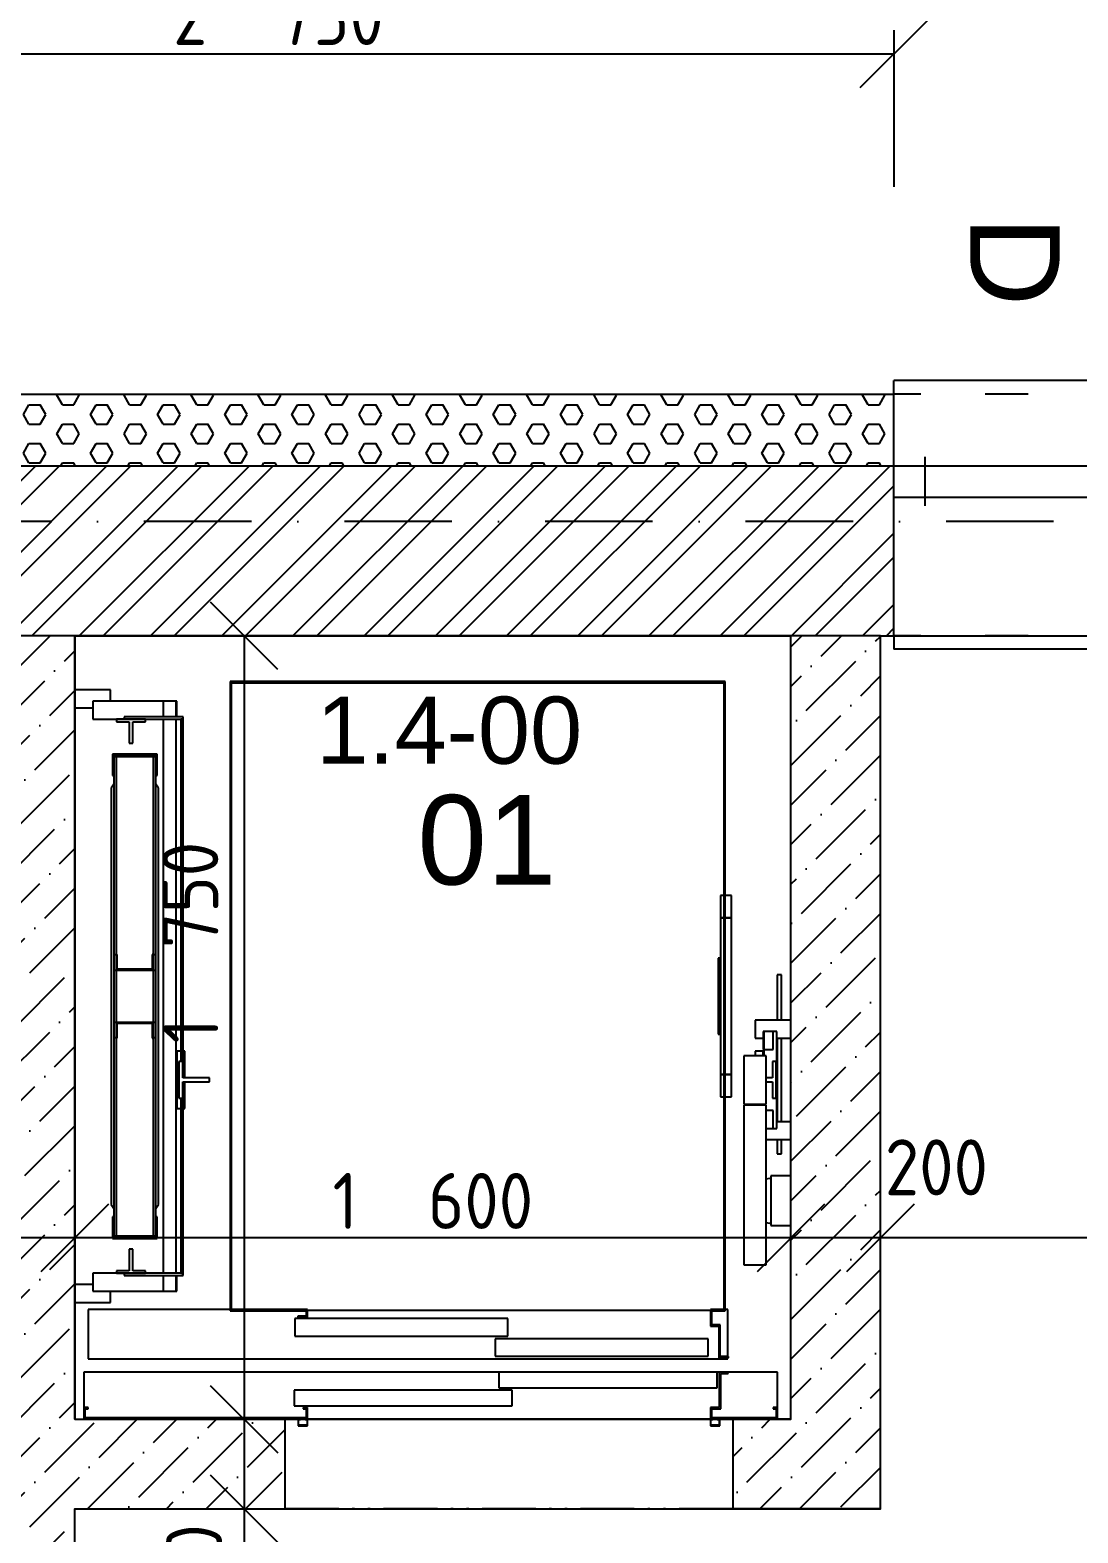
# Model space of a CAD drawing. Extents: x 4511820 to 5180432, y -1526536 to -944957.
# Drawn here: x 5132102 to 5134444, y -1288329 to -1284972 of the extents above; entities that cross this region are included whole.
import ezdxf

# ---------------------------------------------------------------- set-up
doc = ezdxf.new("R2010")
doc.units = 0
doc.header["$MEASUREMENT"] = 0
for name, pattern in [('ACAD_ISO03W100', [30, 12, -18]), ('ACAD_ISO12W100', [22, 12, -3, 0.5, -3, 0.5, -3]), ('BODKOCIARKOVANA_3', [5.6, 3, -1.3, 0, -1.3])]:
    doc.linetypes.add(name, pattern=pattern)
doc.layers.get('0').update_dxf_attribs({"linetype": 'CONTINUOUS'})
doc.layers.get('Defpoints').update_dxf_attribs({"color": 61, "linetype": 'CONTINUOUS'})
for name, color, linetype in [('KÓTY', 4, 'CONTINUOUS'), ('MÚRY', 1, 'CONTINUOUS'), ('OKNÁ', 143, 'CONTINUOUS'), ('osi', 253, 'CONTINUOUS'), ('Plochy', 41, 'CONTINUOUS'), ('POPIS', 7, 'CONTINUOUS'), ('POZEMOK', 7, 'CONTINUOUS'), ('TENKÁ', 7, 'CONTINUOUS'), ('ŠRAFY', 82, 'CONTINUOUS')]:
    doc.layers.add(name, color=color, linetype=linetype)
doc.styles.add('ARIAL', font='arial.ttf')
doc.styles.add('styl1', font='arial.ttf')
doc.styles.add('STYLE1', font='isocp.shx')
doc.dimstyles.new('STANDARD-50', dxfattribs={"dimtxt": 125, "dimasz": 150, "dimexe": 10, "dimexo": 200, "dimgap": 20, "dimtad": 1, "dimdsep": 46, "dimlunit": 6, "dimtxsty": 'STYLE1', "dimblk1": 'OBLIQUE', "dimblk2": 'OBLIQUE', "dimsah": 1, "dimcen": 2.5, "dimse1": 1, "dimse2": 1, "dimadec": 0, "dimazin": 0, "dimtfac": 1, "dimtmove": 1, "dimatfit": 3, "dimldrblk": 'OBLIQUE', "dimfxl": 1, "dimtolj": 1, "dimtzin": 0, "dimarcsym": 0})
pattern_1 = [(45, (630991.81, 171484.67), (33.1456304, 121.533978), [156.25, -31.25, 0, -31.25])]

# ---------------------------------------------------------------- blocks, each defined once
blk = doc.blocks.new('_OBLIQUE')
at = {"color": 0, "linetype": 'ByBlock'}
blk.add_line((-0.5, -0.5), (0.5, 0.5), dxfattribs=at)
blk = doc.blocks.new('*D24589')
at = {"layer": 'Defpoints', "color": 0}
for p in [(5156282.5, -1283975.5), (5095887.5, -1285945.2), (5156282.5, -1285945.2)]:
    blk.add_point(p, dxfattribs=at)
at = {"layer": 'KÓTY', "color": 0, "lineweight": -2}
blk.add_line((5095887.5, -1283975.5), (5156282.5, -1283975.5), dxfattribs=at)
at = {"layer": 'KÓTY', "color": 0, "linetype": 'ByBlock', "lineweight": -2, "xscale": 150, "yscale": 150, "zscale": 150, "rotation": 180}
blk.add_blockref('_OBLIQUE', (5095887.5, -1283975.5), dxfattribs=at)
at = {"layer": 'KÓTY', "color": 0, "linetype": 'ByBlock', "lineweight": -2, "xscale": 150, "yscale": 150, "zscale": 150}
blk.add_blockref('_OBLIQUE', (5156282.5, -1283975.5), dxfattribs=at)
at = {"layer": 'KÓTY', "color": 0, "insert": (5126085, -1283893), "char_height": 125, "attachment_point": 5, "style": 'STYLE1'}
blk.add_mtext('\\A1;60ﾠ395', dxfattribs=at)
blk = doc.blocks.new('*D24597')
at = {"layer": 'Defpoints', "color": 0}
for p in [(5136192.5, -1283625.5), (5129552.5, -1286070.2), (5136192.5, -1286070.2)]:
    blk.add_point(p, dxfattribs=at)
at = {"layer": 'KÓTY', "color": 0, "lineweight": -2}
blk.add_line((5129552.5, -1283625.5), (5136192.5, -1283625.5), dxfattribs=at)
at = {"layer": 'KÓTY', "color": 0, "linetype": 'ByBlock', "lineweight": -2, "xscale": 150, "yscale": 150, "zscale": 150, "rotation": 180}
blk.add_blockref('_OBLIQUE', (5129552.5, -1283625.5), dxfattribs=at)
at = {"layer": 'KÓTY', "color": 0, "linetype": 'ByBlock', "lineweight": -2, "xscale": 150, "yscale": 150, "zscale": 150}
blk.add_blockref('_OBLIQUE', (5136192.5, -1283625.5), dxfattribs=at)
at = {"layer": 'KÓTY', "color": 0, "insert": (5132872.5, -1283543), "char_height": 125, "attachment_point": 5, "style": 'STYLE1'}
blk.add_mtext('\\A1;6ﾠ640', dxfattribs=at)
blk = doc.blocks.new('*D24622')
at = {"layer": 'Defpoints', "color": 0}
for p in [(5134032.5, -1284675.5), (5131907.5, -1285945.2), (5134032.5, -1285945.2)]:
    blk.add_point(p, dxfattribs=at)
at = {"layer": 'KÓTY', "color": 0, "lineweight": -2}
blk.add_line((5131907.5, -1284675.5), (5134032.5, -1284675.5), dxfattribs=at)
at = {"layer": 'KÓTY', "color": 0, "linetype": 'ByBlock', "lineweight": -2, "xscale": 150, "yscale": 150, "zscale": 150, "rotation": 180}
blk.add_blockref('_OBLIQUE', (5131907.5, -1284675.5), dxfattribs=at)
at = {"layer": 'KÓTY', "color": 0, "linetype": 'ByBlock', "lineweight": -2, "xscale": 150, "yscale": 150, "zscale": 150}
blk.add_blockref('_OBLIQUE', (5134032.5, -1284675.5), dxfattribs=at)
at = {"layer": 'KÓTY', "color": 0, "insert": (5132970, -1284593), "char_height": 125, "attachment_point": 5, "style": 'STYLE1'}
blk.add_mtext('\\A1;2ﾠ125', dxfattribs=at)
blk = doc.blocks.new('*D24623')
at = {"layer": 'Defpoints', "color": 0}
for p in [(5135532.5, -1284675.5), (5134032.5, -1285945.2), (5135532.5, -1285945.2)]:
    blk.add_point(p, dxfattribs=at)
at = {"layer": 'KÓTY', "color": 0, "lineweight": -2}
blk.add_line((5134032.5, -1284675.5), (5135532.5, -1284675.5), dxfattribs=at)
at = {"layer": 'KÓTY', "color": 0, "linetype": 'ByBlock', "lineweight": -2, "xscale": 150, "yscale": 150, "zscale": 150, "rotation": 180}
blk.add_blockref('_OBLIQUE', (5134032.5, -1284675.5), dxfattribs=at)
at = {"layer": 'KÓTY', "color": 0, "linetype": 'ByBlock', "lineweight": -2, "xscale": 150, "yscale": 150, "zscale": 150}
blk.add_blockref('_OBLIQUE', (5135532.5, -1284675.5), dxfattribs=at)
at = {"layer": 'KÓTY', "color": 0, "insert": (5134782.5, -1284593), "char_height": 125, "attachment_point": 5, "style": 'STYLE1'}
blk.add_mtext('\\A1;1ﾠ500', dxfattribs=at)
blk = doc.blocks.new('*D24638')
at = {"layer": 'Defpoints', "color": 0}
for p in [(5156282.5, -1284325.5), (5122812.5, -1285785.2), (5156282.5, -1285945.2)]:
    blk.add_point(p, dxfattribs=at)
at = {"layer": 'KÓTY', "color": 0, "lineweight": -2}
blk.add_line((5122812.5, -1284325.5), (5156282.5, -1284325.5), dxfattribs=at)
at = {"layer": 'KÓTY', "color": 0, "linetype": 'ByBlock', "lineweight": -2, "xscale": 150, "yscale": 150, "zscale": 150, "rotation": 180}
blk.add_blockref('_OBLIQUE', (5122812.5, -1284325.5), dxfattribs=at)
at = {"layer": 'KÓTY', "color": 0, "linetype": 'ByBlock', "lineweight": -2, "xscale": 150, "yscale": 150, "zscale": 150}
blk.add_blockref('_OBLIQUE', (5156282.5, -1284325.5), dxfattribs=at)
at = {"layer": 'KÓTY', "color": 0, "insert": (5139547.5, -1284243), "char_height": 125, "attachment_point": 5, "style": 'STYLE1'}
blk.add_mtext('\\A1;33ﾠ470', dxfattribs=at)
blk = doc.blocks.new('*D24706')
at = {"layer": 'Defpoints', "color": 0}
for p in [(5129702.5, -1283275.5), (5129702.5, -1286325.2), (5136042.5, -1286325.2)]:
    blk.add_point(p, dxfattribs=at)
at = {"layer": 'KÓTY', "color": 0, "lineweight": -2}
blk.add_line((5136042.5, -1283275.5), (5129702.5, -1283275.5), dxfattribs=at)
at = {"layer": 'KÓTY', "color": 0, "linetype": 'ByBlock', "lineweight": -2, "xscale": 150, "yscale": 150, "zscale": 150, "rotation": 180}
blk.add_blockref('_OBLIQUE', (5129702.5, -1283275.5), dxfattribs=at)
at = {"layer": 'KÓTY', "color": 0, "linetype": 'ByBlock', "lineweight": -2, "xscale": 150, "yscale": 150, "zscale": 150}
blk.add_blockref('_OBLIQUE', (5136042.5, -1283275.5), dxfattribs=at)
at = {"layer": 'KÓTY', "color": 0, "insert": (5132872.5, -1283193), "char_height": 125, "attachment_point": 5, "style": 'STYLE1'}
blk.add_mtext('\\A1;6ﾠ340', dxfattribs=at)
blk = doc.blocks.new('*D24829')
at = {"layer": 'Defpoints', "color": 0}
for p in [(5134032.5, -1285025.5), (5131282.5, -1285785.2), (5134032.5, -1285785.2)]:
    blk.add_point(p, dxfattribs=at)
at = {"layer": 'KÓTY', "color": 0, "lineweight": -2}
blk.add_line((5131282.5, -1285025.5), (5134032.5, -1285025.5), dxfattribs=at)
at = {"layer": 'KÓTY', "color": 0, "linetype": 'ByBlock', "lineweight": -2, "xscale": 150, "yscale": 150, "zscale": 150, "rotation": 180}
blk.add_blockref('_OBLIQUE', (5131282.5, -1285025.5), dxfattribs=at)
at = {"layer": 'KÓTY', "color": 0, "linetype": 'ByBlock', "lineweight": -2, "xscale": 150, "yscale": 150, "zscale": 150}
blk.add_blockref('_OBLIQUE', (5134032.5, -1285025.5), dxfattribs=at)
at = {"layer": 'KÓTY', "color": 0, "insert": (5132657.5, -1284943), "char_height": 125, "attachment_point": 5, "style": 'STYLE1'}
blk.add_mtext('\\A1;2ﾠ750', dxfattribs=at)
blk = doc.blocks.new('*D24848')
at = {"layer": 'Defpoints', "color": 0}
for p in [(5134002.5, -1286090.7), (5136042.5, -1286090.7), (5134002.5, -1287670)]:
    blk.add_point(p, dxfattribs=at)
at = {"layer": 'KÓTY', "color": 0, "lineweight": -2}
blk.add_line((5136042.5, -1287670), (5134002.5, -1287670), dxfattribs=at)
at = {"layer": 'KÓTY', "color": 0, "linetype": 'ByBlock', "lineweight": -2, "xscale": 150, "yscale": 150, "zscale": 150, "rotation": 180}
blk.add_blockref('_OBLIQUE', (5134002.5, -1287670), dxfattribs=at)
at = {"layer": 'KÓTY', "color": 0, "linetype": 'ByBlock', "lineweight": -2, "xscale": 150, "yscale": 150, "zscale": 150}
blk.add_blockref('_OBLIQUE', (5136042.5, -1287670), dxfattribs=at)
at = {"layer": 'KÓTY', "color": 0, "insert": (5134831.5, -1287564), "char_height": 125, "attachment_point": 5, "style": 'STYLE1'}
blk.add_mtext('\\A1;2ﾠ040', dxfattribs=at)
blk = doc.blocks.new('*D24849')
at = {"layer": 'Defpoints', "color": 0}
for p in [(5133802.5, -1286090.7), (5134002.5, -1286090.7), (5133802.5, -1287670)]:
    blk.add_point(p, dxfattribs=at)
at = {"layer": 'KÓTY', "color": 0, "lineweight": -2}
blk.add_line((5134002.5, -1287670), (5133802.5, -1287670), dxfattribs=at)
at = {"layer": 'KÓTY', "color": 0, "linetype": 'ByBlock', "lineweight": -2, "xscale": 150, "yscale": 150, "zscale": 150, "rotation": 180}
blk.add_blockref('_OBLIQUE', (5133802.5, -1287670), dxfattribs=at)
at = {"layer": 'KÓTY', "color": 0, "linetype": 'ByBlock', "lineweight": -2, "xscale": 150, "yscale": 150, "zscale": 150}
blk.add_blockref('_OBLIQUE', (5134002.5, -1287670), dxfattribs=at)
at = {"layer": 'KÓTY', "color": 0, "insert": (5134127.5, -1287512.5), "char_height": 125, "attachment_point": 5, "style": 'STYLE1'}
blk.add_mtext('\\A1;200', dxfattribs=at)
blk = doc.blocks.new('*D24850')
at = {"layer": 'Defpoints', "color": 0}
for p in [(5132202.5, -1286090.7), (5133802.5, -1286090.7), (5132202.5, -1287670)]:
    blk.add_point(p, dxfattribs=at)
at = {"layer": 'KÓTY', "color": 0, "lineweight": -2}
blk.add_line((5133802.5, -1287670), (5132202.5, -1287670), dxfattribs=at)
at = {"layer": 'KÓTY', "color": 0, "linetype": 'ByBlock', "lineweight": -2, "xscale": 150, "yscale": 150, "zscale": 150, "rotation": 180}
blk.add_blockref('_OBLIQUE', (5132202.5, -1287670), dxfattribs=at)
at = {"layer": 'KÓTY', "color": 0, "linetype": 'ByBlock', "lineweight": -2, "xscale": 150, "yscale": 150, "zscale": 150}
blk.add_blockref('_OBLIQUE', (5133802.5, -1287670), dxfattribs=at)
at = {"layer": 'KÓTY', "color": 0, "insert": (5133002.5, -1287587.5), "char_height": 125, "attachment_point": 5, "style": 'STYLE1'}
blk.add_mtext('\\A1;1ﾠ600', dxfattribs=at)
blk = doc.blocks.new('*D24851')
at = {"layer": 'Defpoints', "color": 0}
for p in [(5132002.5, -1286090.7), (5132202.5, -1286090.7), (5132002.5, -1287670)]:
    blk.add_point(p, dxfattribs=at)
at = {"layer": 'KÓTY', "color": 0, "lineweight": -2}
blk.add_line((5132202.5, -1287670), (5132002.5, -1287670), dxfattribs=at)
at = {"layer": 'KÓTY', "color": 0, "linetype": 'ByBlock', "lineweight": -2, "xscale": 150, "yscale": 150, "zscale": 150, "rotation": 180}
blk.add_blockref('_OBLIQUE', (5132002.5, -1287670), dxfattribs=at)
at = {"layer": 'KÓTY', "color": 0, "linetype": 'ByBlock', "lineweight": -2, "xscale": 150, "yscale": 150, "zscale": 150}
blk.add_blockref('_OBLIQUE', (5132202.5, -1287670), dxfattribs=at)
at = {"layer": 'KÓTY', "color": 0, "insert": (5131853, -1287554), "char_height": 125, "attachment_point": 5, "style": 'STYLE1'}
blk.add_mtext('\\A1;200', dxfattribs=at)
blk = doc.blocks.new('*D25291')
at = {"layer": 'Defpoints', "color": 0}
for p in [(5132354, -1286325.2), (5132354, -1288075.2), (5132581, -1288075.2)]:
    blk.add_point(p, dxfattribs=at)
at = {"layer": 'KÓTY', "color": 0, "lineweight": -2}
blk.add_line((5132581, -1286325.2), (5132581, -1288075.2), dxfattribs=at)
at = {"layer": 'KÓTY', "color": 0, "linetype": 'ByBlock', "lineweight": -2, "xscale": 150, "yscale": 150, "zscale": 150}
for p, rotation in [((5132581, -1286325.2), 90), ((5132581, -1288075.2), 270)]:
    blk.add_blockref('_OBLIQUE', p, dxfattribs=dict(at, rotation=rotation))
at = {"layer": 'KÓTY', "color": 0, "insert": (5132460.5, -1287010.5), "char_height": 125, "attachment_point": 5, "rotation": 90, "style": 'STYLE1'}
blk.add_mtext('\\A1;1ﾠ750', dxfattribs=at)
blk = doc.blocks.new('*D25292')
at = {"layer": 'Defpoints', "color": 0}
for p in [(5132354, -1288075.2), (5132354, -1288275.2), (5132581, -1288275.2)]:
    blk.add_point(p, dxfattribs=at)
at = {"layer": 'KÓTY', "color": 0, "lineweight": -2}
blk.add_line((5132581, -1288075.2), (5132581, -1288275.2), dxfattribs=at)
at = {"layer": 'KÓTY', "color": 0, "linetype": 'ByBlock', "lineweight": -2, "xscale": 150, "yscale": 150, "zscale": 150}
for p, rotation in [((5132581, -1288075.2), 90), ((5132581, -1288275.2), 270)]:
    blk.add_blockref('_OBLIQUE', p, dxfattribs=dict(at, rotation=rotation))
at = {"layer": 'KÓTY', "color": 0, "insert": (5132469, -1288425), "char_height": 125, "attachment_point": 5, "rotation": 90, "style": 'STYLE1'}
blk.add_mtext('\\A1;200', dxfattribs=at)
blk = doc.blocks.new('*D25298')
at = {"layer": 'Defpoints', "color": 0}
for p in [(5132354, -1288275.2), (5132354, -1289575.2), (5132581, -1289575.2)]:
    blk.add_point(p, dxfattribs=at)
at = {"layer": 'KÓTY', "color": 0, "lineweight": -2}
blk.add_line((5132581, -1288275.2), (5132581, -1289575.2), dxfattribs=at)
at = {"layer": 'KÓTY', "color": 0, "linetype": 'ByBlock', "lineweight": -2, "xscale": 150, "yscale": 150, "zscale": 150}
for p, rotation in [((5132581, -1288275.2), 90), ((5132581, -1289575.2), 270)]:
    blk.add_blockref('_OBLIQUE', p, dxfattribs=dict(at, rotation=rotation))
at = {"layer": 'KÓTY', "color": 0, "insert": (5132498.5, -1288925.2), "char_height": 125, "attachment_point": 5, "rotation": 90, "style": 'STYLE1'}
blk.add_mtext('\\A1;1ﾠ300', dxfattribs=at)
blk = doc.blocks.new('*D25610')
at = {"layer": 'Defpoints', "color": 0}
for p in [(5132202.5, -1288275.2), (5132672.5, -1288275.2), (5132672.5, -1288703.5)]:
    blk.add_point(p, dxfattribs=at)
at = {"layer": 'KÓTY', "color": 0, "lineweight": -2}
blk.add_line((5132202.5, -1288703.5), (5132672.5, -1288703.5), dxfattribs=at)
at = {"layer": 'KÓTY', "color": 0, "linetype": 'ByBlock', "lineweight": -2, "xscale": 150, "yscale": 150, "zscale": 150, "rotation": 180}
blk.add_blockref('_OBLIQUE', (5132202.5, -1288703.5), dxfattribs=at)
at = {"layer": 'KÓTY', "color": 0, "linetype": 'ByBlock', "lineweight": -2, "xscale": 150, "yscale": 150, "zscale": 150}
blk.add_blockref('_OBLIQUE', (5132672.5, -1288703.5), dxfattribs=at)
at = {"layer": 'KÓTY', "color": 0, "insert": (5132437.5, -1288621), "char_height": 125, "attachment_point": 5, "style": 'STYLE1'}
blk.add_mtext('\\A1;470', dxfattribs=at)
blk = doc.blocks.new('*D25611')
at = {"layer": 'Defpoints', "color": 0}
for p in [(5132672.5, -1288275.2), (5133672.5, -1288275.2), (5133672.5, -1288703.5)]:
    blk.add_point(p, dxfattribs=at)
at = {"layer": 'KÓTY', "color": 0, "lineweight": -2}
blk.add_line((5132672.5, -1288703.5), (5133672.5, -1288703.5), dxfattribs=at)
at = {"layer": 'KÓTY', "color": 0, "linetype": 'ByBlock', "lineweight": -2, "xscale": 150, "yscale": 150, "zscale": 150, "rotation": 180}
blk.add_blockref('_OBLIQUE', (5132672.5, -1288703.5), dxfattribs=at)
at = {"layer": 'KÓTY', "color": 0, "linetype": 'ByBlock', "lineweight": -2, "xscale": 150, "yscale": 150, "zscale": 150}
blk.add_blockref('_OBLIQUE', (5133672.5, -1288703.5), dxfattribs=at)
at = {"layer": 'KÓTY', "color": 0, "insert": (5133172.5, -1288621), "char_height": 125, "attachment_point": 5, "style": 'STYLE1'}
blk.add_mtext('\\A1;1ﾠ000', dxfattribs=at)
blk = doc.blocks.new('*D25612')
at = {"layer": 'Defpoints', "color": 0}
for p in [(5133672.5, -1288275.2), (5134002.5, -1288275.2), (5134002.5, -1288703.5)]:
    blk.add_point(p, dxfattribs=at)
at = {"layer": 'KÓTY', "color": 0, "lineweight": -2}
blk.add_line((5133672.5, -1288703.5), (5134002.5, -1288703.5), dxfattribs=at)
at = {"layer": 'KÓTY', "color": 0, "linetype": 'ByBlock', "lineweight": -2, "xscale": 150, "yscale": 150, "zscale": 150, "rotation": 180}
blk.add_blockref('_OBLIQUE', (5133672.5, -1288703.5), dxfattribs=at)
at = {"layer": 'KÓTY', "color": 0, "linetype": 'ByBlock', "lineweight": -2, "xscale": 150, "yscale": 150, "zscale": 150}
blk.add_blockref('_OBLIQUE', (5134002.5, -1288703.5), dxfattribs=at)
at = {"layer": 'KÓTY', "color": 0, "insert": (5133837.5, -1288621), "char_height": 125, "attachment_point": 5, "style": 'STYLE1'}
blk.add_mtext('\\A1;330', dxfattribs=at)

msp = doc.modelspace()

# ---------------------------------------------------------------- hatches: boundary and pattern name
at = {"layer": 'ŠRAFY'}
h = msp.add_hatch(dxfattribs=at)
h.set_pattern_fill('HEX', color=256, scale=200)
h.set_pattern_definition([(0, (9e-09, -175781), (0, 43.3012702), [25, -50]), (120, (9e-09, -175781), (-37.5, -21.6506351), [25, -50]), (60, (25, -175781), (-37.5, 21.6506351), [25, -50])])
h.paths.add_polyline_path([(5131907.5, -1285945.191), (5134032.5, -1285945.191), (5134032.5, -1285785.191), (5131907.5, -1285785.191)])
h = msp.add_hatch(dxfattribs=at)
h.set_pattern_fill('ANSI32', color=256, scale=300)
h.set_pattern_definition([(45, (115395, 30907.69), (-79.549513, 79.549513), []), (45, (115448.03, 30907.69), (-79.549513, 79.549513), [])])
h.paths.add_polyline_path([(5131907.5, -1285945.191), (5131907.5, -1286325.191), (5132002.5, -1286325.191), (5132202.5, -1286325.191), (5133802.5, -1286325.191), (5134002.5, -1286325.191), (5134032.5, -1286325.191), (5134032.5, -1285945.191)])
h = msp.add_hatch(dxfattribs=at)
h.set_pattern_fill('ANSI36', color=256, scale=500)
h.set_pattern_definition(pattern_1)
h.paths.add_polyline_path([(5132002.5, -1289385.191), (5132002.5, -1289665.191), (5132002.5, -1289700.191), (5132202.5, -1289700.191), (5132202.5, -1288275.191), (5132672.5, -1288275.191), (5132672.5, -1288075.191), (5132222.5, -1288075.191), (5132202.5, -1288075.191), (5132202.5, -1287814.191), (5132202.5, -1287774.191), (5132202.5, -1286486.191), (5132202.5, -1286446.191), (5132202.5, -1286325.191), (5132002.5, -1286325.191), (5132002.5, -1287425.191), (5132002.5, -1287705.191), (5132002.5, -1287850.752), (5132002.5, -1287881.81), (5132002.5, -1287985.191), (5132002.5, -1288265.191), (5132002.5, -1288545.191), (5132002.5, -1288825.191), (5132002.5, -1289105.191)])
h = msp.add_hatch(dxfattribs=at)
h.set_pattern_fill('ANSI36', color=256, scale=500)
h.set_pattern_definition(pattern_1)
h.paths.add_polyline_path([(5133672.5, -1288075.191), (5133672.5, -1288275.191), (5134002.5, -1288275.191), (5134002.5, -1286325.191), (5133802.5, -1286325.191), (5133802.5, -1287183.941), (5133802.5, -1287223.941), (5133802.5, -1287410.441), (5133802.5, -1287450.441), (5133802.5, -1287531.691), (5133802.5, -1287642.691), (5133802.5, -1288075.191), (5133772.5, -1288075.191)])

# ---------------------------------------------------------------- linework, layer by layer
at = {"layer": 'KÓTY', "ltscale": 0.25}
msp.add_line((5134032.5, -1284972.097), (5134032.5, -1285322.097), dxfattribs=at)
at = {"layer": 'MÚRY'}
for p, q in [((5131907.5, -1285785.191), (5134032.5, -1285785.191)), ((5131907.5, -1285785.191), (5134032.5, -1285785.191)), ((5134032.5, -1286325.191), (5134032.5, -1285785.191)), ((5132202.5, -1286325.191), (5133802.5, -1286325.191)), ((5132202.5, -1286325.191), (5133802.5, -1286325.191)), ((5132202.5, -1288075.191), (5132202.5, -1286325.191)), ((5133802.5, -1288075.191), (5133802.5, -1286325.191)), ((5133802.5, -1287183.941), (5133802.5, -1286325.191)), ((5134002.5, -1286325.191), (5134032.5, -1286325.191)), ((5134002.5, -1288275.191), (5134002.5, -1286325.191)), ((5132202.5, -1288075.191), (5132672.5, -1288075.191)), ((5132672.5, -1288275.191), (5132672.5, -1288075.191)), ((5133802.5, -1288075.191), (5133672.5, -1288075.191)), ((5133672.5, -1288075.191), (5133672.5, -1288275.191)), ((5132202.5, -1289700.191), (5132202.5, -1288275.191)), ((5132202.5, -1288275.191), (5132672.5, -1288275.191)), ((5134002.5, -1288275.191), (5133672.5, -1288275.191))]:
    msp.add_line(p, q, dxfattribs=at)
at = {"layer": 'OKNÁ', "ltscale": 0.25}
for p, q in [((5134102.5, -1286035.191), (5134102.5, -1285925.191)), ((5134102.5, -1286035.191), (5134102.5, -1285925.191)), ((5134032.5, -1285945.191), (5135532.5, -1285945.191)), ((5134032.5, -1286015.191), (5135532.5, -1286015.191))]:
    msp.add_line(p, q, dxfattribs=at)
at = {"layer": 'osi', "linetype": 'BODKOCIARKOVANA_3', "ltscale": 80}
msp.add_line((5157242.5, -1286070.191), (5093572.5, -1286070.191), dxfattribs=at)
at = {"layer": 'Plochy'}
for points in [[(5129702.5, -1291325.191), (5129702.5, -1289385.191), (5130902.5, -1289385.191), (5130902.5, -1289665.191), (5132002.5, -1289665.191), (5132002.5, -1289700.191), (5132202.5, -1289700.191), (5132202.5, -1288275.191), (5134002.5, -1288275.191), (5134002.5, -1286325.191), (5136042.5, -1286325.191), (5136042.5, -1289510.191), (5135757.5, -1289510.191), (5135757.5, -1289990.191), (5136042.5, -1289990.191), (5136042.5, -1291325.191)], [(5133802.5, -1286325.191), (5132202.5, -1286325.191), (5132202.5, -1288075.191), (5133802.5, -1288075.191)]]:
    msp.add_lwpolyline(points, close=True, dxfattribs=at)
at = {"layer": 'POZEMOK'}
for p, q in [((5132282.5, -1286446.191), (5132202.5, -1286446.191)), ((5132282.5, -1286471.191), (5132282.5, -1286446.191)), ((5132202.5, -1286486.191), (5132242.5, -1286486.191)), ((5132242.5, -1286471.191), (5132242.5, -1286511.191)), ((5132430.25, -1286471.191), (5132242.5, -1286471.191)), ((5132429.25, -1286471.191), (5132400.25, -1286471.191)), ((5132400.25, -1286471.191), (5132400.25, -1286506.191)), ((5132429.25, -1286506.191), (5132429.25, -1286471.191)), ((5132430.25, -1286506.191), (5132430.25, -1286471.191)), ((5132242.5, -1286511.191), (5132312.5, -1286511.191)), ((5132295.75, -1286511.191), (5132295.75, -1286516.991)), ((5132360.75, -1286511.191), (5132295.75, -1286511.191)), ((5132295.75, -1286516.991), (5132324.25, -1286516.991)), ((5132312.5, -1286506.191), (5132312.5, -1286511.191)), ((5132444.5, -1286506.191), (5132312.5, -1286506.191)), ((5132312.5, -1286511.191), (5132444.5, -1286511.191)), ((5132324.25, -1286516.991), (5132324.25, -1286565.191)), ((5132332.25, -1286565.191), (5132332.25, -1286516.991)), ((5132332.25, -1286516.991), (5132360.75, -1286516.991)), ((5132360.75, -1286516.991), (5132360.75, -1286511.191)), ((5132400.25, -1286511.191), (5132400.25, -1287749.191)), ((5132429.25, -1287749.191), (5132429.25, -1286511.191)), ((5132444.5, -1286511.191), (5132439.5, -1286511.191)), ((5132439.5, -1286511.191), (5132439.5, -1287276.191)), ((5132444.5, -1286511.191), (5132444.5, -1286506.191)), ((5132444.5, -1287312.691), (5132444.5, -1286511.191)), ((5132386.5, -1286589.191), (5132286.5, -1286589.191)), ((5132286.5, -1286589.191), (5132286.5, -1286637.191)), ((5132289.5, -1286592.191), (5132289.5, -1286595.191)), ((5132289.5, -1286592.191), (5132289.5, -1286595.191)), ((5132289.5, -1286592.191), (5132383.5, -1286592.191)), ((5132289.5, -1286637.191), (5132289.5, -1286592.191)), ((5132295.5, -1286595.191), (5132289.5, -1286595.191)), ((5132289.5, -1286595.191), (5132289.5, -1287037.691)), ((5132295.5, -1286595.191), (5132295.5, -1286592.191)), ((5132295.5, -1286595.191), (5132295.5, -1286592.191)), ((5132377.5, -1286595.191), (5132295.5, -1286595.191)), ((5132295.5, -1287037.691), (5132295.5, -1286595.191)), ((5132298, -1286595.191), (5132298, -1286592.191)), ((5132298, -1286592.191), (5132298, -1286595.191)), ((5132324.25, -1286565.191), (5132332.25, -1286565.191)), ((5132375, -1286595.191), (5132375, -1286592.191)), ((5132375, -1286592.191), (5132375, -1286595.191)), ((5132383.5, -1286595.191), (5132377.5, -1286595.191)), ((5132377.5, -1286595.191), (5132377.5, -1287037.691)), ((5132378, -1286595.191), (5132378, -1286592.191)), ((5132383.5, -1286592.191), (5132383.5, -1286637.191)), ((5132383.5, -1287037.691), (5132383.5, -1286595.191)), ((5132386.5, -1286637.191), (5132386.5, -1286589.191)), ((5132289.5, -1286656.191), (5132283.5, -1286665.191)), ((5132286.5, -1286637.191), (5132289.5, -1286637.191)), ((5132383.5, -1286637.191), (5132386.5, -1286637.191)), ((5132389.5, -1286665.191), (5132383.5, -1286656.191)), ((5132283.5, -1286665.191), (5132283.5, -1287595.191)), ((5132389.5, -1287595.191), (5132389.5, -1286665.191)), ((5133645, -1286905.191), (5133645, -1286955.191)), ((5133652.5, -1286905.191), (5133645, -1286905.191)), ((5133670, -1286905.191), (5133655.5, -1286905.191)), ((5133670, -1286955.191), (5133670, -1286905.191)), ((5133645, -1286955.191), (5133645, -1287305.191)), ((5133652.5, -1286955.191), (5133645, -1286955.191)), ((5133645, -1286955.191), (5133652.5, -1286955.191)), ((5133670, -1286955.191), (5133655.5, -1286955.191)), ((5133655.5, -1286955.191), (5133670, -1286955.191)), ((5133670, -1287305.191), (5133670, -1286955.191)), ((5132295.5, -1287037.691), (5132289.5, -1287037.691)), ((5132289.5, -1287037.691), (5132289.5, -1287071.691)), ((5132295.5, -1287036.691), (5132295.5, -1287071.691)), ((5132297.5, -1287036.691), (5132295.5, -1287036.691)), ((5132295.5, -1287071.691), (5132295.5, -1287037.691)), ((5132297.5, -1287069.691), (5132297.5, -1287036.691)), ((5132375.5, -1287036.691), (5132375.5, -1287069.691)), ((5132377.5, -1287036.691), (5132375.5, -1287036.691)), ((5132377.5, -1287071.691), (5132377.5, -1287036.691)), ((5132383.5, -1287037.691), (5132377.5, -1287037.691)), ((5132377.5, -1287037.691), (5132377.5, -1287071.691)), ((5132383.5, -1287071.691), (5132383.5, -1287037.691)), ((5133640, -1287045.191), (5133640, -1287055.191)), ((5133645, -1287045.191), (5133640, -1287045.191)), ((5133640, -1287055.191), (5133640, -1287205.191)), ((5133645, -1287055.191), (5133640, -1287055.191)), ((5133645, -1287055.191), (5133645, -1287045.191)), ((5133645, -1287205.191), (5133645, -1287055.191)), ((5132289.5, -1287071.691), (5132295.5, -1287071.691)), ((5132289.5, -1287071.691), (5132289.5, -1287188.691)), ((5132295.5, -1287071.691), (5132377.5, -1287071.691)), ((5132295.5, -1287188.691), (5132295.5, -1287071.691)), ((5132375.5, -1287069.691), (5132297.5, -1287069.691)), ((5132377.5, -1287071.691), (5132377.5, -1287188.691)), ((5132377.5, -1287071.691), (5132383.5, -1287071.691)), ((5132383.5, -1287188.691), (5132383.5, -1287071.691)), ((5133781.625, -1287082.191), (5133771.625, -1287082.191)), ((5133771.625, -1287082.191), (5133771.625, -1287183.941)), ((5133781.625, -1287183.941), (5133781.625, -1287082.191)), ((5132295.5, -1287188.691), (5132289.5, -1287188.691)), ((5132289.5, -1287188.691), (5132289.5, -1287222.691)), ((5132295.5, -1287222.691), (5132295.5, -1287188.691)), ((5132295.5, -1287188.691), (5132295.5, -1287223.691)), ((5132377.5, -1287188.691), (5132295.5, -1287188.691)), ((5132297.5, -1287223.691), (5132297.5, -1287190.691)), ((5132297.5, -1287190.691), (5132375.5, -1287190.691)), ((5132375.5, -1287190.691), (5132375.5, -1287223.691)), ((5132383.5, -1287188.691), (5132377.5, -1287188.691)), ((5132377.5, -1287188.691), (5132377.5, -1287222.691)), ((5132377.5, -1287223.691), (5132377.5, -1287188.691)), ((5132383.5, -1287222.691), (5132383.5, -1287188.691)), ((5133802.5, -1287183.941), (5133722.5, -1287183.941)), ((5133722.5, -1287183.941), (5133722.5, -1287223.941)), ((5132289.5, -1287222.691), (5132295.5, -1287222.691)), ((5132289.5, -1287222.691), (5132289.5, -1287665.191)), ((5132295.5, -1287665.191), (5132295.5, -1287222.691)), ((5132295.5, -1287223.691), (5132297.5, -1287223.691)), ((5132375.5, -1287223.691), (5132377.5, -1287223.691)), ((5132377.5, -1287222.691), (5132383.5, -1287222.691)), ((5132377.5, -1287222.691), (5132377.5, -1287665.191)), ((5132383.5, -1287665.191), (5132383.5, -1287222.691)), ((5133640, -1287205.191), (5133640, -1287215.191)), ((5133640, -1287205.191), (5133645, -1287205.191)), ((5133640, -1287215.191), (5133645, -1287215.191)), ((5133645, -1287215.191), (5133645, -1287205.191)), ((5133722.5, -1287223.941), (5133740.75, -1287223.941)), ((5133762.5, -1287208.941), (5133740.75, -1287208.941)), ((5133740.75, -1287208.941), (5133740.75, -1287248.941)), ((5133770.75, -1287208.941), (5133741.75, -1287208.941)), ((5133741.75, -1287208.941), (5133741.75, -1287263.191)), ((5133762.5, -1287248.941), (5133762.5, -1287208.941)), ((5133770.75, -1287425.441), (5133770.75, -1287208.941)), ((5133770.75, -1287223.941), (5133802.5, -1287223.941)), ((5133771.625, -1287223.941), (5133771.625, -1287410.441)), ((5133781.625, -1287410.441), (5133781.625, -1287223.941)), ((5132439.5, -1287253.191), (5132430.25, -1287253.191)), ((5132430.25, -1287253.191), (5132430.25, -1287381.191)), ((5132448.25, -1287253.191), (5132444.5, -1287253.191)), ((5132448.25, -1287312.691), (5132448.25, -1287253.191)), ((5133747, -1287263.191), (5133697, -1287263.191)), ((5133697, -1287263.191), (5133697, -1287371.191)), ((5133740.75, -1287253.191), (5133722.75, -1287253.191)), ((5133722.75, -1287253.191), (5133722.75, -1287263.191)), ((5133740.75, -1287248.941), (5133762.5, -1287248.941)), ((5133740.75, -1287263.191), (5133740.75, -1287253.191)), ((5133747, -1287371.191), (5133747, -1287263.191)), ((5132443.5, -1287276.191), (5132435.25, -1287276.191)), ((5132435.25, -1287276.191), (5132435.25, -1287358.191)), ((5132443.5, -1287312.691), (5132443.5, -1287276.191)), ((5133769.75, -1287276.191), (5133761.5, -1287276.191)), ((5133761.5, -1287276.191), (5133761.5, -1287312.691)), ((5133769.75, -1287358.191), (5133769.75, -1287276.191)), ((5132503.5, -1287312.691), (5132443.5, -1287312.691)), ((5132443.5, -1287321.691), (5132503.5, -1287321.691)), ((5132443.5, -1287358.191), (5132443.5, -1287321.691)), ((5132444.5, -1287749.191), (5132444.5, -1287321.691)), ((5132448.25, -1287381.191), (5132448.25, -1287321.691)), ((5132503.5, -1287321.691), (5132503.5, -1287312.691)), ((5133645, -1287305.191), (5133645, -1287355.191)), ((5133652.5, -1287305.191), (5133645, -1287305.191)), ((5133645, -1287305.191), (5133652.5, -1287305.191)), ((5133670, -1287305.191), (5133655.5, -1287305.191)), ((5133655.5, -1287305.191), (5133670, -1287305.191)), ((5133670, -1287355.191), (5133670, -1287305.191)), ((5133761.5, -1287312.691), (5133747, -1287312.691)), ((5133747, -1287321.691), (5133761.5, -1287321.691)), ((5133761.5, -1287321.691), (5133761.5, -1287358.191)), ((5132435.25, -1287358.191), (5132443.5, -1287358.191)), ((5132439.5, -1287358.191), (5132439.5, -1287749.191)), ((5133645, -1287355.191), (5133652.5, -1287355.191)), ((5133655.5, -1287355.191), (5133670, -1287355.191)), ((5133761.5, -1287358.191), (5133769.75, -1287358.191)), ((5133771.625, -1287345.191), (5133770.75, -1287345.191)), ((5133770.75, -1287365.191), (5133771.625, -1287365.191)), ((5133771.625, -1287365.191), (5133771.625, -1287345.191)), ((5132430.25, -1287381.191), (5132439.5, -1287381.191)), ((5132444.5, -1287381.191), (5132448.25, -1287381.191)), ((5133697, -1287371.191), (5133747, -1287371.191)), ((5133747, -1287373.191), (5133697, -1287373.191)), ((5133697, -1287373.191), (5133697, -1287730.191)), ((5133700.625, -1287371.191), (5133700.625, -1287373.191)), ((5133705.625, -1287373.191), (5133705.625, -1287371.191)), ((5133716.625, -1287371.191), (5133716.625, -1287373.191)), ((5133721.625, -1287371.191), (5133721.625, -1287373.191)), ((5133722.75, -1287371.191), (5133722.75, -1287373.191)), ((5133740.75, -1287373.191), (5133740.75, -1287371.191)), ((5133741.75, -1287371.191), (5133741.75, -1287373.191)), ((5133747, -1287730.191), (5133747, -1287373.191)), ((5133762.5, -1287385.441), (5133747, -1287385.441)), ((5133762.5, -1287425.441), (5133762.5, -1287385.441)), ((5133747, -1287425.441), (5133770.75, -1287425.441)), ((5133747, -1287425.441), (5133762.5, -1287425.441)), ((5133771.625, -1287405.191), (5133770.75, -1287405.191)), ((5133802.5, -1287410.441), (5133770.75, -1287410.441)), ((5133771.625, -1287410.441), (5133771.625, -1287405.191)), ((5133747, -1287450.441), (5133802.5, -1287450.441)), ((5133771.625, -1287450.441), (5133771.625, -1287482.191)), ((5133781.625, -1287482.191), (5133781.625, -1287450.441)), ((5133771.625, -1287482.191), (5133781.625, -1287482.191)), ((5133753.5, -1287537.191), (5133747, -1287538.484)), ((5133757.5, -1287537.987), (5133753.5, -1287537.191)), ((5133802.5, -1287531.691), (5133757.5, -1287531.691)), ((5133757.5, -1287531.691), (5133757.5, -1287642.691)), ((5132283.5, -1287595.191), (5132289.5, -1287604.191)), ((5132383.5, -1287604.191), (5132389.5, -1287595.191)), ((5132289.5, -1287623.191), (5132286.5, -1287623.191)), ((5132286.5, -1287623.191), (5132286.5, -1287671.191)), ((5132289.5, -1287668.191), (5132289.5, -1287623.191)), ((5132386.5, -1287623.191), (5132383.5, -1287623.191)), ((5132383.5, -1287623.191), (5132383.5, -1287668.191)), ((5132386.5, -1287671.191), (5132386.5, -1287623.191)), ((5133747, -1287635.898), (5133753.5, -1287637.191)), ((5133753.5, -1287637.191), (5133757.5, -1287636.396)), ((5132286.5, -1287671.191), (5132386.5, -1287671.191)), ((5132289.5, -1287665.191), (5132289.5, -1287668.191)), ((5132289.5, -1287665.191), (5132289.5, -1287668.191)), ((5132289.5, -1287665.191), (5132295.5, -1287665.191)), ((5132383.5, -1287668.191), (5132289.5, -1287668.191)), ((5132295.5, -1287668.191), (5132295.5, -1287665.191)), ((5132295.5, -1287668.191), (5132295.5, -1287665.191)), ((5132295.5, -1287665.191), (5132377.5, -1287665.191)), ((5132298, -1287668.191), (5132298, -1287665.191)), ((5132298, -1287665.191), (5132298, -1287668.191)), ((5132375, -1287668.191), (5132375, -1287665.191)), ((5132375, -1287665.191), (5132375, -1287668.191)), ((5132377.5, -1287665.191), (5132383.5, -1287665.191)), ((5132378, -1287668.191), (5132378, -1287665.191)), ((5133757.5, -1287642.691), (5133802.5, -1287642.691)), ((5132332.25, -1287695.191), (5132324.25, -1287695.191)), ((5132324.25, -1287695.191), (5132324.25, -1287743.391)), ((5132332.25, -1287743.391), (5132332.25, -1287695.191)), ((5133697, -1287730.191), (5133747, -1287730.191)), ((5132242.5, -1287749.191), (5132242.5, -1287789.191)), ((5132312.5, -1287749.191), (5132242.5, -1287749.191)), ((5132324.25, -1287743.391), (5132295.75, -1287743.391)), ((5132295.75, -1287743.391), (5132295.75, -1287749.191)), ((5132295.75, -1287749.191), (5132360.75, -1287749.191)), ((5132312.5, -1287749.191), (5132312.5, -1287754.191)), ((5132444.5, -1287749.191), (5132312.5, -1287749.191)), ((5132312.5, -1287754.191), (5132444.5, -1287754.191)), ((5132360.75, -1287743.391), (5132332.25, -1287743.391)), ((5132360.75, -1287749.191), (5132360.75, -1287743.391)), ((5132400.25, -1287754.191), (5132400.25, -1287789.191)), ((5132429.25, -1287789.191), (5132429.25, -1287754.191)), ((5132430.25, -1287789.191), (5132430.25, -1287754.191)), ((5132439.5, -1287749.191), (5132444.5, -1287749.191)), ((5132444.5, -1287754.191), (5132444.5, -1287749.191)), ((5132242.5, -1287774.191), (5132202.5, -1287774.191)), ((5132242.5, -1287789.191), (5132430.25, -1287789.191)), ((5132282.5, -1287814.191), (5132282.5, -1287789.191)), ((5132400.25, -1287789.191), (5132429.25, -1287789.191)), ((5132202.5, -1287814.191), (5132282.5, -1287814.191)), ((5132549.5, -1287830.191), (5132232.5, -1287830.191)), ((5132232.5, -1287830.191), (5132232.5, -1287940.191)), ((5132722.5, -1287831.691), (5133622.5, -1287831.691)), ((5133661.5, -1287830.191), (5133655.5, -1287830.191)), ((5133661.5, -1287935.191), (5133661.5, -1287830.191)), ((5132232.5, -1287940.191), (5133661.5, -1287940.191)), ((5133661.5, -1287940.191), (5133661.5, -1287938.191)), ((5133150.05, -1287970.191), (5132222.5, -1287970.191)), ((5132222.5, -1287970.191), (5132222.5, -1288049.191)), ((5133642.5, -1287970.191), (5133637.45, -1287970.191)), ((5133662.5, -1287970.191), (5133642.5, -1287970.191)), ((5133642.5, -1287970.191), (5133642.5, -1288049.191)), ((5133645.5, -1287973.191), (5133662.5, -1287973.191)), ((5133645.5, -1288052.191), (5133645.5, -1287973.191)), ((5133772.5, -1287970.191), (5133662.5, -1287970.191)), ((5133662.5, -1287973.191), (5133662.5, -1287970.191)), ((5133772.5, -1288049.191), (5133772.5, -1287970.191)), ((5132222.5, -1288049.191), (5132222.5, -1288075.191)), ((5132232.5, -1288049.191), (5132222.5, -1288049.191)), ((5132225.5, -1288072.191), (5132225.5, -1288052.191)), ((5132225.5, -1288052.191), (5132232.5, -1288052.191)), ((5132719.5, -1288072.191), (5132225.5, -1288072.191)), ((5132232.5, -1288052.191), (5132232.5, -1288049.191)), ((5132722.5, -1288049.191), (5132712.5, -1288049.191)), ((5132712.5, -1288049.191), (5132712.5, -1288052.191)), ((5132712.5, -1288052.191), (5132719.5, -1288052.191)), ((5132719.5, -1288052.191), (5132719.5, -1288072.191)), ((5132722.5, -1288075.191), (5132722.5, -1288049.191)), ((5133622.5, -1288049.191), (5133622.5, -1288075.191)), ((5133642.5, -1288049.191), (5133622.5, -1288049.191)), ((5133625.5, -1288072.191), (5133625.5, -1288052.191)), ((5133625.5, -1288052.191), (5133645.5, -1288052.191)), ((5133769.5, -1288072.191), (5133625.5, -1288072.191)), ((5133772.5, -1288049.191), (5133762.5, -1288049.191)), ((5133762.5, -1288049.191), (5133762.5, -1288052.191)), ((5133762.5, -1288052.191), (5133769.5, -1288052.191)), ((5133769.5, -1288052.191), (5133769.5, -1288072.191)), ((5133772.5, -1288075.191), (5133772.5, -1288049.191)), ((5132701.5, -1288075.191), (5132672.5, -1288075.191)), ((5132701.5, -1288075.191), (5132701.5, -1288089.691)), ((5132701.5, -1288089.691), (5132722.5, -1288089.691)), ((5132702.5, -1288088.691), (5132702.5, -1288075.691)), ((5132702.5, -1288075.691), (5132707, -1288075.691)), ((5132721.5, -1288088.691), (5132702.5, -1288088.691)), ((5132707, -1288075.691), (5132707, -1288075.191)), ((5132717, -1288075.191), (5132707, -1288075.191)), ((5132717, -1288075.191), (5132717, -1288075.691)), ((5132717, -1288075.691), (5132721.5, -1288075.691)), ((5132721.5, -1288075.691), (5132721.5, -1288088.691)), ((5132722.5, -1288089.691), (5132722.5, -1288075.191)), ((5132722.5, -1288075.191), (5133622.5, -1288075.191)), ((5133622.5, -1288075.191), (5132722.5, -1288075.191)), ((5133622.5, -1288075.191), (5133622.5, -1288089.691)), ((5133622.5, -1288089.691), (5133643.5, -1288089.691)), ((5133623.5, -1288088.691), (5133623.5, -1288075.691)), ((5133623.5, -1288075.691), (5133628, -1288075.691)), ((5133642.5, -1288088.691), (5133623.5, -1288088.691)), ((5133628, -1288075.691), (5133628, -1288075.191)), ((5133638, -1288075.191), (5133628, -1288075.191)), ((5133638, -1288075.191), (5133638, -1288075.691)), ((5133638, -1288075.691), (5133642.5, -1288075.691)), ((5133642.5, -1288075.691), (5133642.5, -1288088.691)), ((5133643.5, -1288089.691), (5133643.5, -1288075.191)), ((5133672.5, -1288075.191), (5133643.5, -1288075.191))]:
    msp.add_line(p, q, dxfattribs=at)
at = {"layer": 'TENKÁ', "ltscale": 0.25}
for p, q in [((5135532.5, -1285755.191), (5134032.5, -1285755.191)), ((5134032.5, -1285785.191), (5134032.5, -1285755.191)), ((5134032.5, -1286325.191), (5134032.5, -1286355.191)), ((5135532.5, -1286355.191), (5134032.5, -1286355.191))]:
    msp.add_line(p, q, dxfattribs=at)
at = {"layer": 'TENKÁ', "linetype": 'ACAD_ISO03W100', "ltscale": 8}
for p, q in [((5135532.5, -1285785.191), (5134032.5, -1285785.191)), ((5135532.5, -1286325.191), (5134032.5, -1286325.191))]:
    msp.add_line(p, q, dxfattribs=at)
at = {"layer": 'TENKÁ'}
for p, q in [((5131907.5, -1285945.191), (5134032.5, -1285945.191)), ((5132202.5, -1286325.191), (5132002.5, -1286325.191)), ((5134002.5, -1286325.191), (5133802.5, -1286325.191)), ((5132549.5, -1286427.191), (5132549.5, -1287833.191)), ((5133655.5, -1286427.191), (5132549.5, -1286427.191)), ((5133655.5, -1287833.191), (5133655.5, -1286427.191)), ((5132552.5, -1287833.191), (5132552.5, -1286430.191)), ((5132552.5, -1286430.191), (5133652.5, -1286430.191)), ((5133652.5, -1286430.191), (5133652.5, -1287830.191)), ((5132549.5, -1287833.191), (5132552.5, -1287833.191)), ((5132722.5, -1287830.191), (5132552.5, -1287830.191)), ((5132552.5, -1287830.191), (5132552.5, -1287833.191)), ((5132552.5, -1287833.191), (5132719.5, -1287833.191)), ((5132719.5, -1287833.191), (5132719.5, -1287845.191)), ((5132722.5, -1287848.191), (5132722.5, -1287830.191)), ((5133622.5, -1287830.191), (5133622.5, -1287867.191)), ((5133652.5, -1287830.191), (5133622.5, -1287830.191)), ((5133625.5, -1287864.191), (5133625.5, -1287833.191)), ((5133625.5, -1287833.191), (5133655.5, -1287833.191)), ((5133169.95, -1287850.191), (5132694.05, -1287850.191)), ((5132694.05, -1287850.191), (5132694.05, -1287889.191)), ((5132719.5, -1287845.191), (5132701, -1287845.191)), ((5132701, -1287845.191), (5132701, -1287848.191)), ((5132701, -1287848.191), (5132722.5, -1287848.191)), ((5133169.95, -1287889.191), (5133169.95, -1287850.191)), ((5133622.5, -1287867.191), (5133641.5, -1287867.191)), ((5133644.5, -1287864.191), (5133625.5, -1287864.191)), ((5133641.5, -1287867.191), (5133641.5, -1287938.191)), ((5133644.5, -1287935.191), (5133644.5, -1287864.191)), ((5132694.05, -1287889.191), (5133169.95, -1287889.191)), ((5133617.45, -1287895.191), (5133141.55, -1287895.191)), ((5133141.55, -1287895.191), (5133141.55, -1287934.191)), ((5133617.45, -1287934.191), (5133617.45, -1287895.191)), ((5133141.55, -1287934.191), (5133617.45, -1287934.191)), ((5133641.5, -1287938.191), (5133663, -1287938.191)), ((5133663, -1287935.191), (5133644.5, -1287935.191)), ((5133663, -1287938.191), (5133663, -1287935.191)), ((5133637.45, -1287970.191), (5133150.05, -1287970.191)), ((5133150.05, -1287970.191), (5133150.05, -1288005.191)), ((5133637.45, -1288005.191), (5133637.45, -1287970.191)), ((5133150.05, -1288005.191), (5133637.45, -1288005.191)), ((5133179.95, -1288010.191), (5132692.55, -1288010.191)), ((5132692.55, -1288010.191), (5132692.55, -1288045.191)), ((5133179.95, -1288045.191), (5133179.95, -1288010.191)), ((5132692.55, -1288045.191), (5133179.95, -1288045.191))]:
    msp.add_line(p, q, dxfattribs=at)
at = {"layer": 'TENKÁ', "linetype": 'ACAD_ISO12W100', "ltscale": 10}
msp.add_line((5133672.5, -1288275.191), (5132672.5, -1288275.191), dxfattribs=at)

# ---------------------------------------------------------------- texts
at = {"layer": 'POPIS', "lineweight": 40, "ltscale": 0.25, "style": 'ARIAL'}
for s, height, p in [('1.4-00', 150, (5132742.015, -1286610.925)), ('01', 200, (5132967.769, -1286880.77))]:
    msp.add_text(s, height=height, dxfattribs=at).set_placement(p)
at = {"layer": 'TENKÁ', "ltscale": 0.25, "style": 'styl1'}
msp.add_text('D', height=200, rotation=270, dxfattribs=at).set_placement((5134203.183, -1285387.389))

# ---------------------------------------------------------------- dimensions: what is measured, and where the dimension line sits
at = {"layer": 'KÓTY'}
for base, p1, p2, picture, middle in [((5129702.5, -1283275.5), (5136042.5, -1286325.191), (5129702.5, -1286325.191), '*D24706', (5132872.5, -1283192.957)), ((5136192.5, -1283625.5), (5129552.5, -1286070.191), (5136192.5, -1286070.191), '*D24597', (5132872.5, -1283542.957)), ((5156282.5, -1283975.5), (5095887.5, -1285945.191), (5156282.5, -1285945.191), '*D24589', (5126085, -1283892.957)), ((5156282.5, -1284325.5), (5122812.5, -1285785.191), (5156282.5, -1285945.191), '*D24638', (5139547.5, -1284242.957)), ((5134032.5, -1284675.5), (5131907.5, -1285945.191), (5134032.5, -1285945.191), '*D24622', (5132970, -1284592.957)), ((5135532.5, -1284675.5), (5134032.5, -1285945.191), (5135532.5, -1285945.191), '*D24623', (5134782.5, -1284592.957)), ((5134032.5, -1285025.5), (5131282.5, -1285785.191), (5134032.5, -1285785.191), '*D24829', (5132657.5, -1284942.957)), ((5132202.5, -1287670), (5133802.5, -1286090.691), (5132202.5, -1286090.691), '*D24850', (5133002.5, -1287587.457))]:
    dim = msp.add_linear_dim(base=base, p1=p1, p2=p2, dimstyle='STANDARD-50', dxfattribs=at)
    dim.commit()
    dim.dimension.update_dxf_attribs({"geometry": picture, "text_midpoint": middle})
for base, p1, p2, picture, middle in [((5132002.5, -1287670), (5132202.5, -1286090.691), (5132002.5, -1286090.691), '*D24851', (5131853, -1287636.5)), ((5133802.5, -1287670), (5134002.5, -1286090.691), (5133802.5, -1286090.691), '*D24849', (5134127.5, -1287595)), ((5134002.5, -1287670), (5136042.5, -1286090.691), (5134002.5, -1286090.691), '*D24848', (5134831.5, -1287646.5))]:
    dim = msp.add_linear_dim(base=base, p1=p1, p2=p2, dimstyle='STANDARD-50', dxfattribs=at)
    dim.commit()
    dim.dimension.update_dxf_attribs({"geometry": picture, "text_midpoint": middle, "dimtype": 160})
for base, p1, p2, picture, middle in [((5132581, -1288075.191), (5132354, -1286325.191), (5132354, -1288075.191), '*D25291', (5132543, -1287010.5)), ((5132581, -1288275.191), (5132354, -1288075.191), (5132354, -1288275.191), '*D25292', (5132551.5, -1288425))]:
    dim = msp.add_linear_dim(base=base, p1=p1, p2=p2, angle=90, dimstyle='STANDARD-50', dxfattribs=at)
    dim.commit()
    dim.dimension.update_dxf_attribs({"geometry": picture, "text_midpoint": middle, "dimtype": 160})
dim = msp.add_linear_dim(base=(5132581, -1289575.191), p1=(5132354, -1288275.191), p2=(5132354, -1289575.191), angle=90, dimstyle='STANDARD-50', dxfattribs=at)
dim.commit()
dim.dimension.update_dxf_attribs({"geometry": '*D25298', "text_midpoint": (5132498.457, -1288925.191)})
for base, p1, p2, picture, middle in [((5132672.5, -1288703.5), (5132202.5, -1288275.191), (5132672.5, -1288275.191), '*D25610', (5132437.5, -1288621)), ((5133672.5, -1288703.5), (5132672.5, -1288275.191), (5133672.5, -1288275.191), '*D25611', (5133172.5, -1288620.957)), ((5134002.5, -1288703.5), (5133672.5, -1288275.191), (5134002.5, -1288275.191), '*D25612', (5133837.5, -1288621))]:
    dim = msp.add_linear_dim(base=base, p1=p1, p2=p2, dimstyle='STANDARD-50', override={"dimtxsty": 'STYLE1', "dimldrblk": 'OBLIQUE'}, dxfattribs=at)
    dim.commit()
    dim.dimension.update_dxf_attribs({"geometry": picture, "text_midpoint": middle})

doc.saveas('drawing.dxf')
